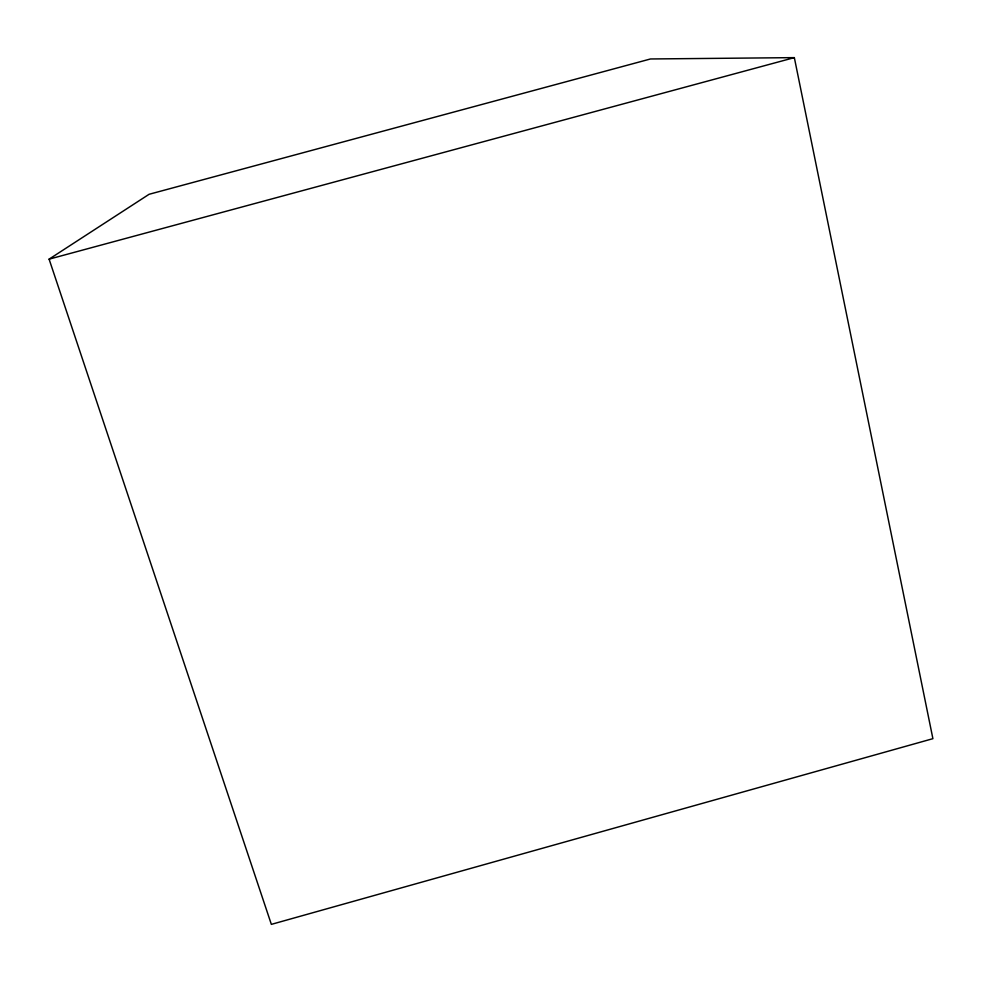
<?xml version="1.0" encoding="UTF-8"?>
<svg xmlns="http://www.w3.org/2000/svg" width="982" height="982" viewBox="0 0 982 982"><rect width="100%" height="100%" fill="white"/><g stroke="black" fill="none" stroke-linecap="round" stroke-linejoin="round"><path stroke-width="1.47" d="M49.1 259.15L149.092 194.289L650.489 58.969L794.34 57.631L932.9 738.673L271.351 924.369L49.1 259.15L794.34 57.631"/></g></svg>
